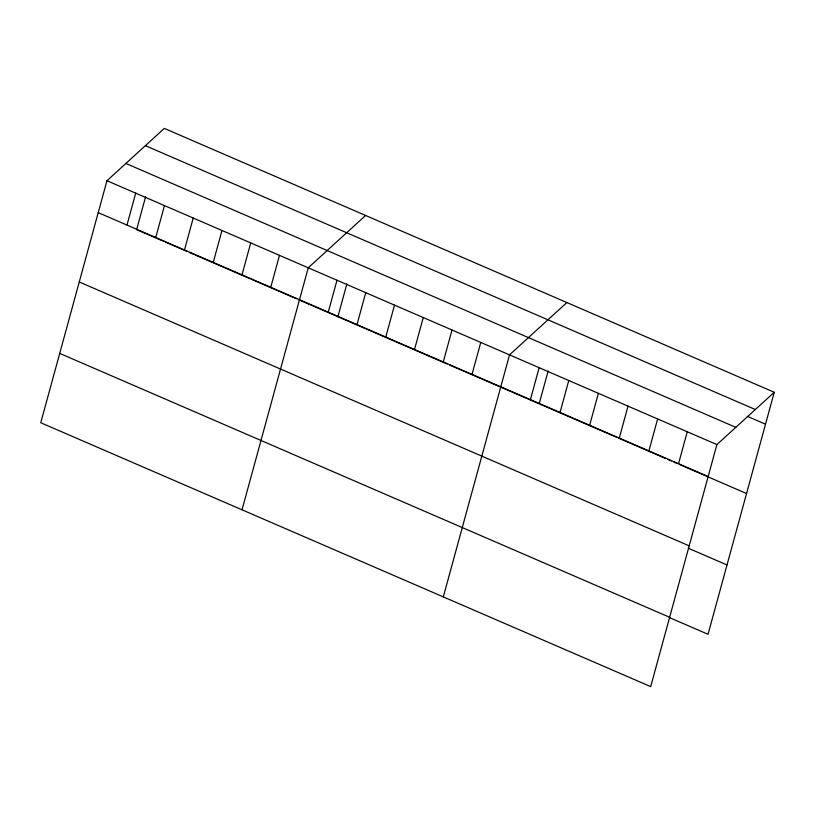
<?xml version="1.0" encoding="UTF-8"?>
<svg xmlns="http://www.w3.org/2000/svg" width="815" height="815" viewBox="0 0 815 815"><rect width="100%" height="100%" fill="white"/><g stroke="black" fill="none" stroke-linecap="round" stroke-linejoin="round"><path stroke-width="1.22" d="M106.959 180.716L40.75 422.73L650.686 686.607L716.894 444.593L774.25 392.27L164.314 128.393L106.959 180.716L716.894 444.593M126.977 225.072L135.708 193.155M145.6 196.802L136.614 229.647L164.222 241.586M155.736 237.511L164.467 205.594M184.485 249.961L193.216 218.033M213.245 262.399L221.975 230.472M241.994 274.838L250.725 242.921M270.753 287.277L279.484 255.36M242.024 509.803L308.233 267.799L365.589 215.476M328.262 312.155L336.992 280.238M337.889 316.719L346.874 283.885M357.011 324.594L365.741 292.677M385.77 337.033L394.501 305.116M414.519 349.472L423.25 317.555M443.279 361.921L452.009 329.994M472.028 374.36L480.758 342.443M443.309 596.886L509.518 354.882L566.873 302.548M530.412 399.615L539.143 367.697M548.159 370.968L539.173 403.802L511.565 391.862M560.037 412.431L568.768 380.513M589.663 425.247L598.393 393.329M619.288 438.062L628.019 406.145M648.913 450.878L657.644 418.961M678.538 463.704L687.269 431.777M774.25 392.27L708.041 634.284L669.298 617.525M145.386 145.661L755.322 409.538M747.284 416.302L765.519 424.197M125.887 163.448L735.823 427.335M98.228 212.633L708.164 476.52M165.363 242.086L187.226 251.54M189.518 252.528L194.123 254.525M195.274 255.024L250.48 278.903M251.631 279.402L279.239 291.342M280.38 291.841L296.487 298.81M298.789 299.808L309.14 304.28M310.291 304.779L365.497 328.669M366.648 329.158L394.256 341.108M395.397 341.607L424.157 354.046M425.308 354.545L447.16 363.999M449.462 364.988L480.514 378.425M481.665 378.924L510.414 391.363M540.314 404.301L616.66 437.329M618.931 438.307L665.651 458.519M667.933 459.507L671.346 460.984M673.628 461.973L677.041 463.45M679.323 464.438L746.55 493.523M79.259 281.97L689.195 545.846M688.268 548.189L727.011 564.958M59.719 353.394L669.655 617.281"/></g></svg>
